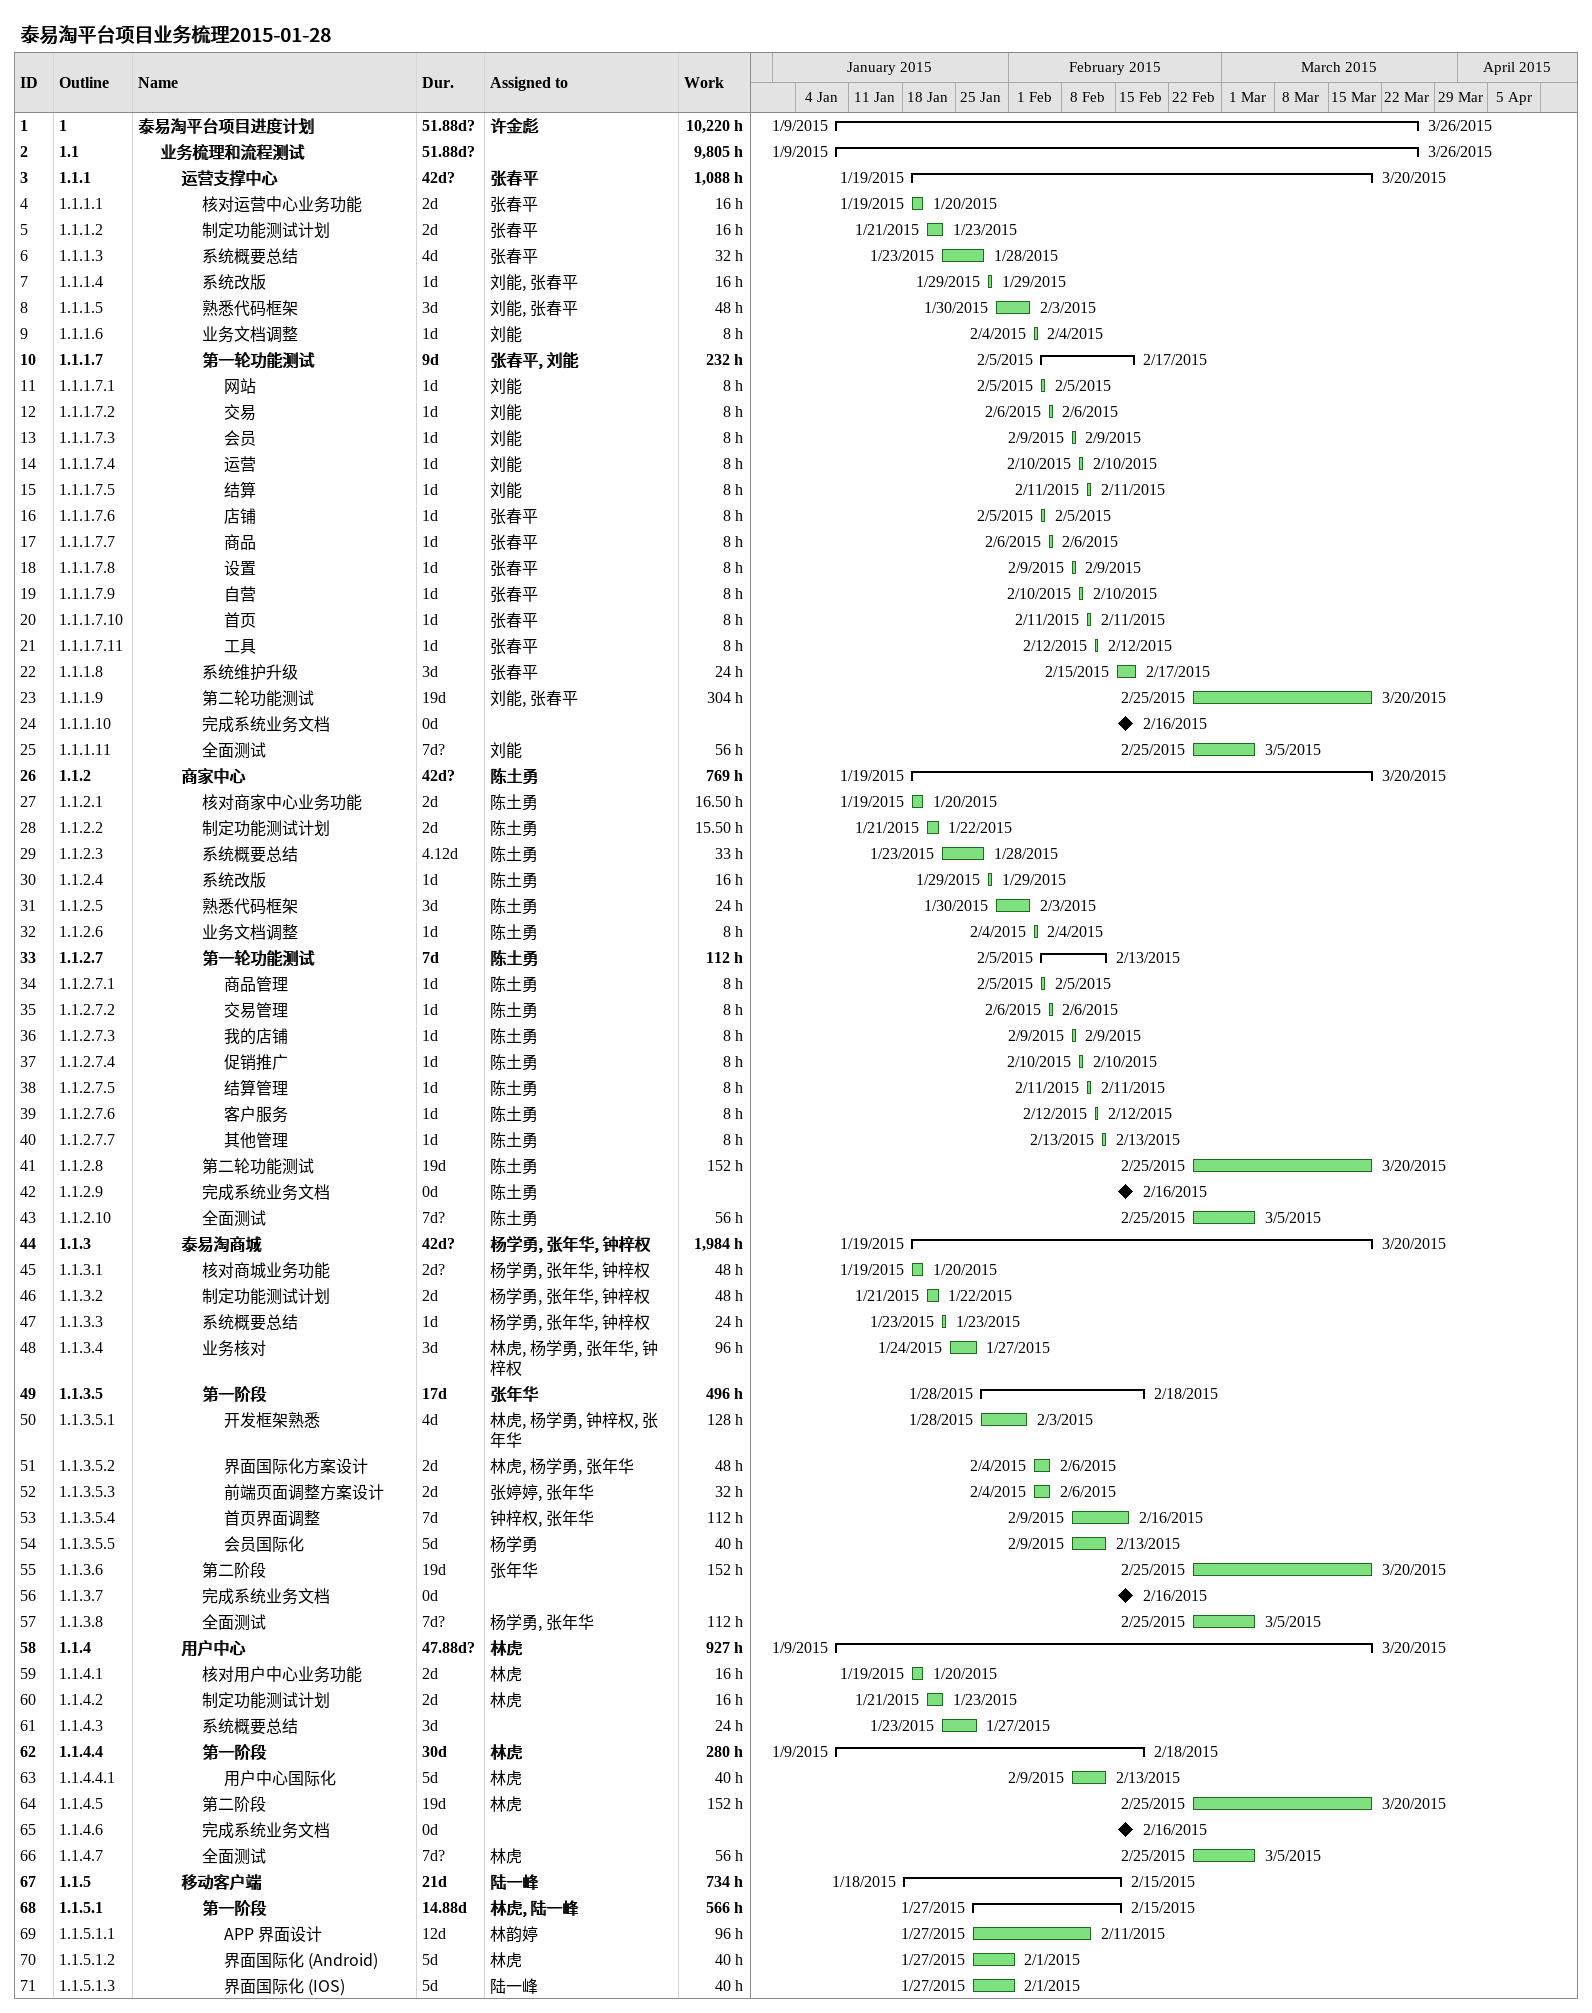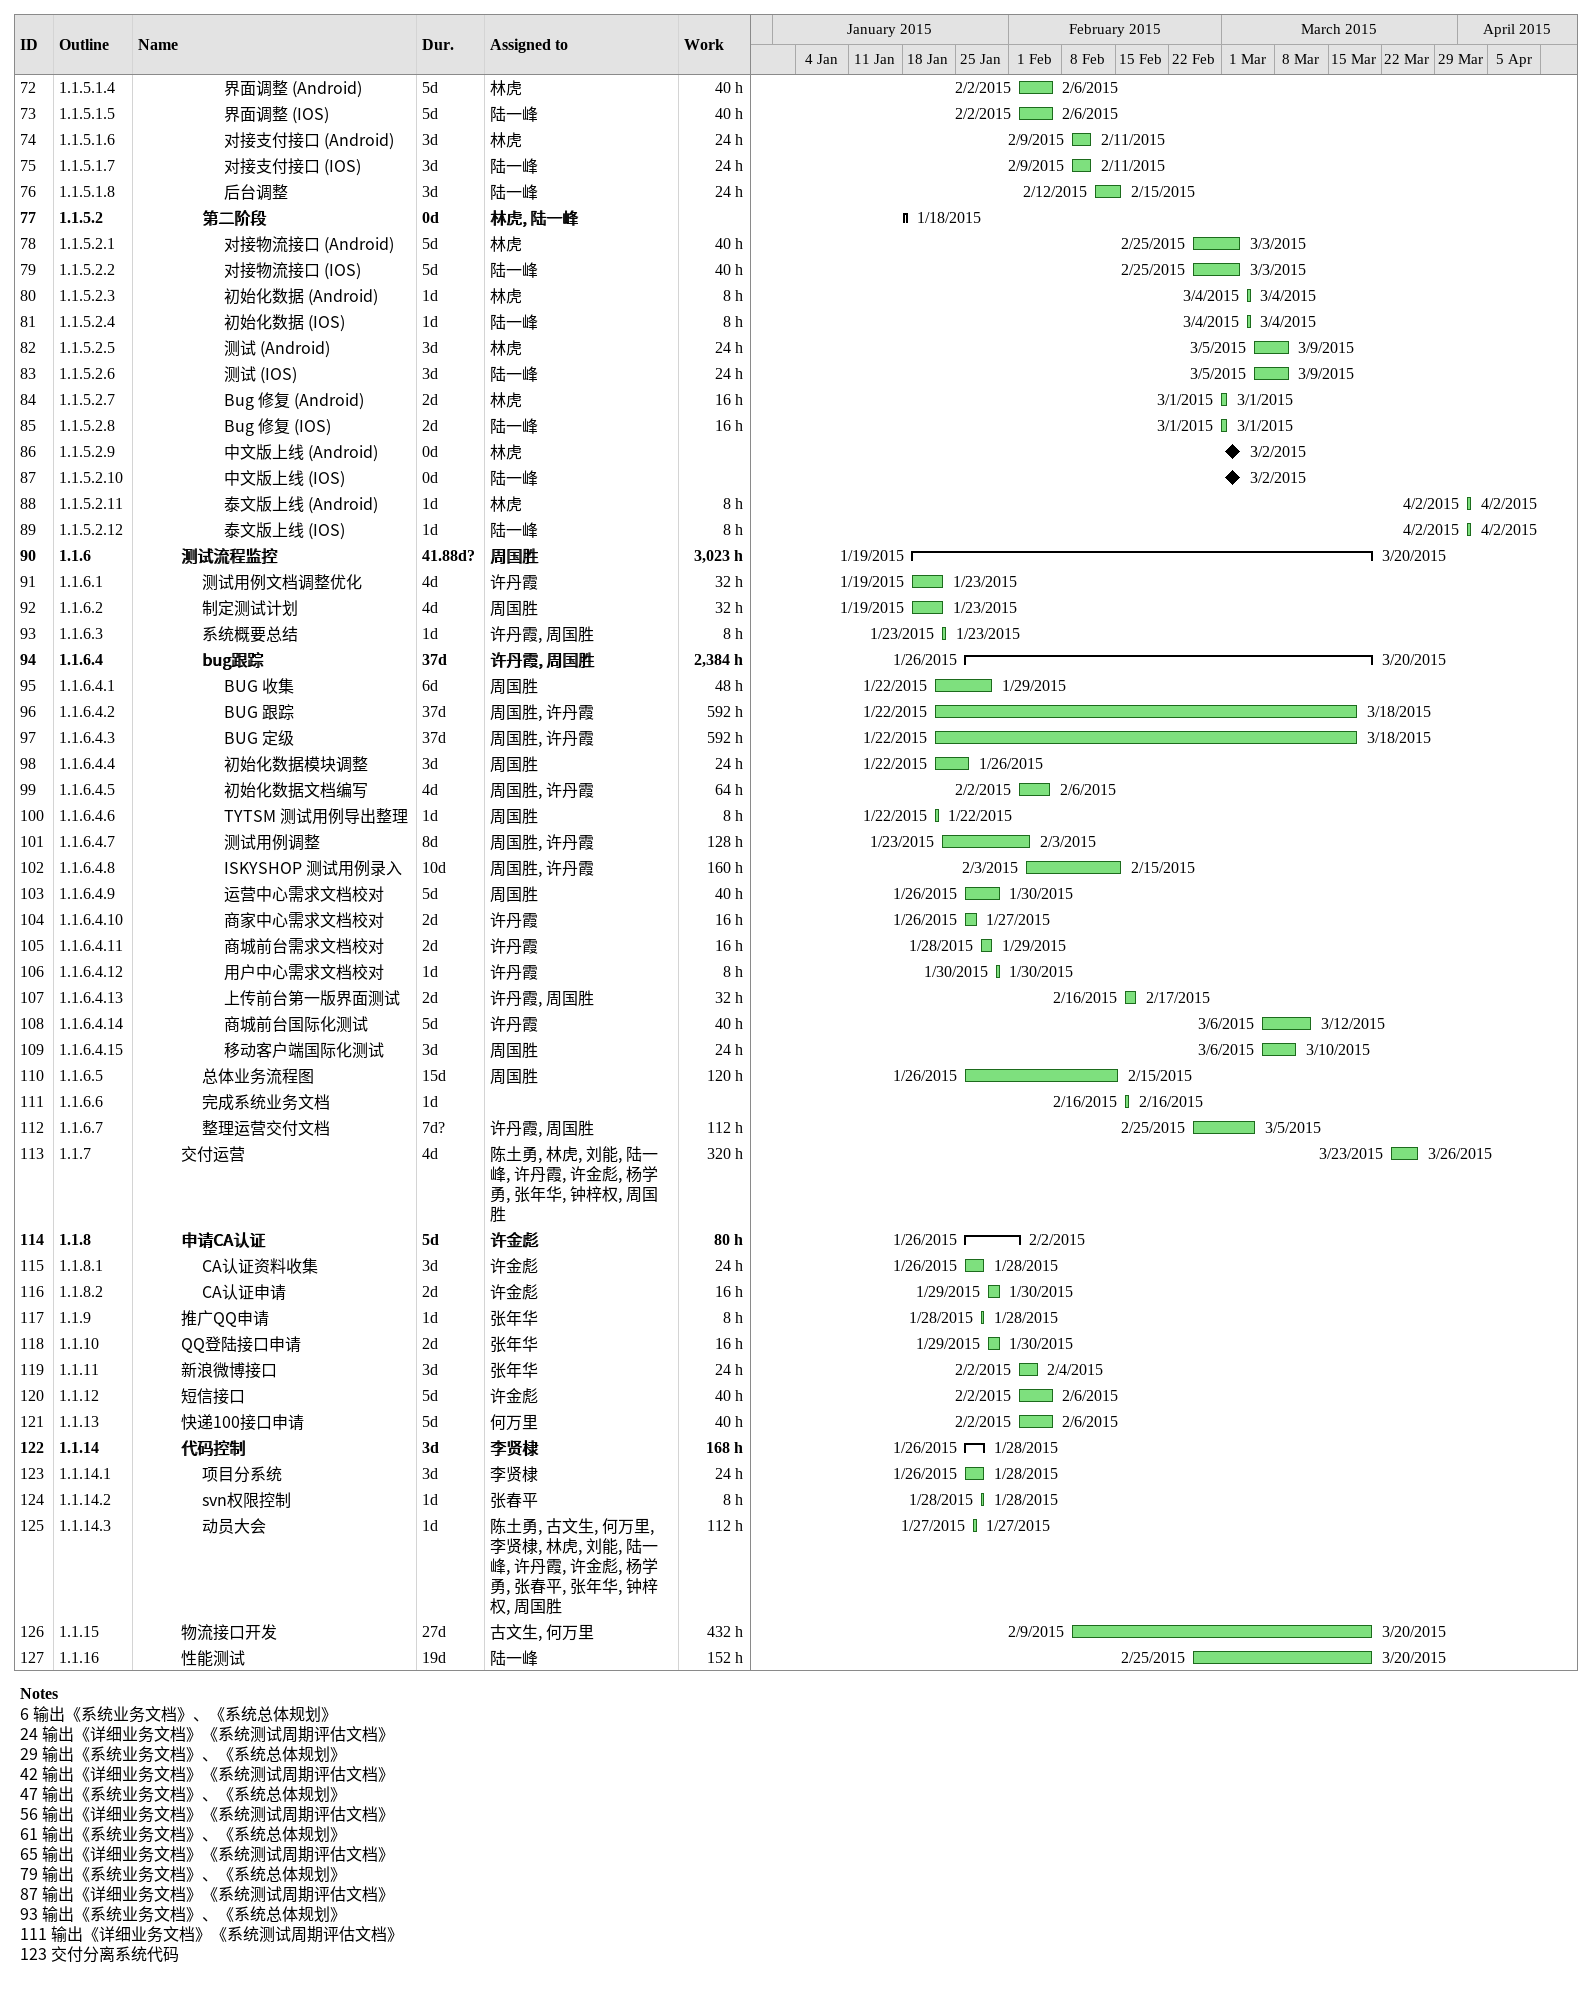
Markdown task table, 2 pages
泰易淘平台项目业务梳理2015-01-28

| ID | WBS | Task | Duration | Start | Finish | Resources | Work (h) |
|---|---|---|---|---|---|---|---|
| 1 | 1 | **泰易淘平台项目进度计划** | 51.88d? | 2015-01-09 | 2015-03-26 | 许金彪 | 10220 |
| 2 | 1.1 | **业务梳理和流程测试** | 51.88d? | 2015-01-09 | 2015-03-26 |  | 9805 |
| 3 | 1.1.1 | **运营支撑中心** | 42d? | 2015-01-19 | 2015-03-20 | 张春平 | 1088 |
| 4 | 1.1.1.1 | 核对运营中心业务功能 | 2d | 2015-01-19 | 2015-01-20 | 张春平 | 16 |
| 5 | 1.1.1.2 | 制定功能测试计划 | 2d | 2015-01-21 | 2015-01-23 | 张春平 | 16 |
| 6 | 1.1.1.3 | 系统概要总结 | 4d | 2015-01-23 | 2015-01-28 | 张春平 | 32 |
| 7 | 1.1.1.4 | 系统改版 | 1d | 2015-01-29 | 2015-01-29 | 刘能, 张春平 | 16 |
| 8 | 1.1.1.5 | 熟悉代码框架 | 3d | 2015-01-30 | 2015-02-03 | 刘能, 张春平 | 48 |
| 9 | 1.1.1.6 | 业务文档调整 | 1d | 2015-02-04 | 2015-02-04 | 刘能 | 8 |
| 10 | 1.1.1.7 | **第一轮功能测试** | 9d | 2015-02-05 | 2015-02-17 | 张春平, 刘能 | 232 |
| 11 | 1.1.1.7.1 | 网站 | 1d | 2015-02-05 | 2015-02-05 | 刘能 | 8 |
| 12 | 1.1.1.7.2 | 交易 | 1d | 2015-02-06 | 2015-02-06 | 刘能 | 8 |
| 13 | 1.1.1.7.3 | 会员 | 1d | 2015-02-09 | 2015-02-09 | 刘能 | 8 |
| 14 | 1.1.1.7.4 | 运营 | 1d | 2015-02-10 | 2015-02-10 | 刘能 | 8 |
| 15 | 1.1.1.7.5 | 结算 | 1d | 2015-02-11 | 2015-02-11 | 刘能 | 8 |
| 16 | 1.1.1.7.6 | 店铺 | 1d | 2015-02-05 | 2015-02-05 | 张春平 | 8 |
| 17 | 1.1.1.7.7 | 商品 | 1d | 2015-02-06 | 2015-02-06 | 张春平 | 8 |
| 18 | 1.1.1.7.8 | 设置 | 1d | 2015-02-09 | 2015-02-09 | 张春平 | 8 |
| 19 | 1.1.1.7.9 | 自营 | 1d | 2015-02-10 | 2015-02-10 | 张春平 | 8 |
| 20 | 1.1.1.7.10 | 首页 | 1d | 2015-02-11 | 2015-02-11 | 张春平 | 8 |
| 21 | 1.1.1.7.11 | 工具 | 1d | 2015-02-12 | 2015-02-12 | 张春平 | 8 |
| 22 | 1.1.1.8 | 系统维护升级 | 3d | 2015-02-15 | 2015-02-17 | 张春平 | 24 |
| 23 | 1.1.1.9 | 第二轮功能测试 | 19d | 2015-02-25 | 2015-03-20 | 刘能, 张春平 | 304 |
| 24 | 1.1.1.10 | 完成系统业务文档 | 0d | 2015-02-16 | 2015-02-16 |  |  |
| 25 | 1.1.1.11 | 全面测试 | 7d? | 2015-02-25 | 2015-03-05 | 刘能 | 56 |
| 26 | 1.1.2 | **商家中心** | 42d? | 2015-01-19 | 2015-03-20 | 陈土勇 | 769 |
| 27 | 1.1.2.1 | 核对商家中心业务功能 | 2d | 2015-01-19 | 2015-01-20 | 陈土勇 | 16.50 |
| 28 | 1.1.2.2 | 制定功能测试计划 | 2d | 2015-01-21 | 2015-01-22 | 陈土勇 | 15.50 |
| 29 | 1.1.2.3 | 系统概要总结 | 4.12d | 2015-01-23 | 2015-01-28 | 陈土勇 | 33 |
| 30 | 1.1.2.4 | 系统改版 | 1d | 2015-01-29 | 2015-01-29 | 陈土勇 | 16 |
| 31 | 1.1.2.5 | 熟悉代码框架 | 3d | 2015-01-30 | 2015-02-03 | 陈土勇 | 24 |
| 32 | 1.1.2.6 | 业务文档调整 | 1d | 2015-02-04 | 2015-02-04 | 陈土勇 | 8 |
| 33 | 1.1.2.7 | **第一轮功能测试** | 7d | 2015-02-05 | 2015-02-13 | 陈土勇 | 112 |
| 34 | 1.1.2.7.1 | 商品管理 | 1d | 2015-02-05 | 2015-02-05 | 陈土勇 | 8 |
| 35 | 1.1.2.7.2 | 交易管理 | 1d | 2015-02-06 | 2015-02-06 | 陈土勇 | 8 |
| 36 | 1.1.2.7.3 | 我的店铺 | 1d | 2015-02-09 | 2015-02-09 | 陈土勇 | 8 |
| 37 | 1.1.2.7.4 | 促销推广 | 1d | 2015-02-10 | 2015-02-10 | 陈土勇 | 8 |
| 38 | 1.1.2.7.5 | 结算管理 | 1d | 2015-02-11 | 2015-02-11 | 陈土勇 | 8 |
| 39 | 1.1.2.7.6 | 客户服务 | 1d | 2015-02-12 | 2015-02-12 | 陈土勇 | 8 |
| 40 | 1.1.2.7.7 | 其他管理 | 1d | 2015-02-13 | 2015-02-13 | 陈土勇 | 8 |
| 41 | 1.1.2.8 | 第二轮功能测试 | 19d | 2015-02-25 | 2015-03-20 | 陈土勇 | 152 |
| 42 | 1.1.2.9 | 完成系统业务文档 | 0d | 2015-02-16 | 2015-02-16 | 陈土勇 |  |
| 43 | 1.1.2.10 | 全面测试 | 7d? | 2015-02-25 | 2015-03-05 | 陈土勇 | 56 |
| 44 | 1.1.3 | **泰易淘商城** | 42d? | 2015-01-19 | 2015-03-20 | 杨学勇, 张年华, 钟梓权 | 1984 |
| 45 | 1.1.3.1 | 核对商城业务功能 | 2d? | 2015-01-19 | 2015-01-20 | 杨学勇, 张年华, 钟梓权 | 48 |
| 46 | 1.1.3.2 | 制定功能测试计划 | 2d | 2015-01-21 | 2015-01-22 | 杨学勇, 张年华, 钟梓权 | 48 |
| 47 | 1.1.3.3 | 系统概要总结 | 1d | 2015-01-23 | 2015-01-23 | 杨学勇, 张年华, 钟梓权 | 24 |
| 48 | 1.1.3.4 | 业务核对 | 3d | 2015-01-24 | 2015-01-27 | 林虎, 杨学勇, 张年华, 钟梓权 | 96 |
| 49 | 1.1.3.5 | **第一阶段** | 17d | 2015-01-28 | 2015-02-18 | 张年华 | 496 |
| 50 | 1.1.3.5.1 | 开发框架熟悉 | 4d | 2015-01-28 | 2015-02-03 | 林虎, 杨学勇, 钟梓权, 张年华 | 128 |
| 51 | 1.1.3.5.2 | 界面国际化方案设计 | 2d | 2015-02-04 | 2015-02-06 | 林虎, 杨学勇, 张年华 | 48 |
| 52 | 1.1.3.5.3 | 前端页面调整方案设计 | 2d | 2015-02-04 | 2015-02-06 | 张婷婷, 张年华 | 32 |
| 53 | 1.1.3.5.4 | 首页界面调整 | 7d | 2015-02-09 | 2015-02-16 | 钟梓权, 张年华 | 112 |
| 54 | 1.1.3.5.5 | 会员国际化 | 5d | 2015-02-09 | 2015-02-13 | 杨学勇 | 40 |
| 55 | 1.1.3.6 | 第二阶段 | 19d | 2015-02-25 | 2015-03-20 | 张年华 | 152 |
| 56 | 1.1.3.7 | 完成系统业务文档 | 0d | 2015-02-16 | 2015-02-16 |  |  |
| 57 | 1.1.3.8 | 全面测试 | 7d? | 2015-02-25 | 2015-03-05 | 杨学勇, 张年华 | 112 |
| 58 | 1.1.4 | **用户中心** | 47.88d? | 2015-01-09 | 2015-03-20 | 林虎 | 927 |
| 59 | 1.1.4.1 | 核对用户中心业务功能 | 2d | 2015-01-19 | 2015-01-20 | 林虎 | 16 |
| 60 | 1.1.4.2 | 制定功能测试计划 | 2d | 2015-01-21 | 2015-01-23 | 林虎 | 16 |
| 61 | 1.1.4.3 | 系统概要总结 | 3d | 2015-01-23 | 2015-01-27 |  | 24 |
| 62 | 1.1.4.4 | **第一阶段** | 30d | 2015-01-09 | 2015-02-18 | 林虎 | 280 |
| 63 | 1.1.4.4.1 | 用户中心国际化 | 5d | 2015-02-09 | 2015-02-13 | 林虎 | 40 |
| 64 | 1.1.4.5 | 第二阶段 | 19d | 2015-02-25 | 2015-03-20 | 林虎 | 152 |
| 65 | 1.1.4.6 | 完成系统业务文档 | 0d | 2015-02-16 | 2015-02-16 |  |  |
| 66 | 1.1.4.7 | 全面测试 | 7d? | 2015-02-25 | 2015-03-05 | 林虎 | 56 |
| 67 | 1.1.5 | **移动客户端** | 21d | 2015-01-18 | 2015-02-15 | 陆一峰 | 734 |
| 68 | 1.1.5.1 | **第一阶段** | 14.88d | 2015-01-27 | 2015-02-15 | 林虎, 陆一峰 | 566 |
| 69 | 1.1.5.1.1 | APP 界面设计 | 12d | 2015-01-27 | 2015-02-11 | 林韵婷 | 96 |
| 70 | 1.1.5.1.2 | 界面国际化 (Android) | 5d | 2015-01-27 | 2015-02-01 | 林虎 | 40 |
| 71 | 1.1.5.1.3 | 界面国际化 (IOS) | 5d | 2015-01-27 | 2015-02-01 | 陆一峰 | 40 |
| 72 | 1.1.5.1.4 | 界面调整 (Android) | 5d | 2015-02-02 | 2015-02-06 | 林虎 | 40 |
| 73 | 1.1.5.1.5 | 界面调整 (IOS) | 5d | 2015-02-02 | 2015-02-06 | 陆一峰 | 40 |
| 74 | 1.1.5.1.6 | 对接支付接口 (Android) | 3d | 2015-02-09 | 2015-02-11 | 林虎 | 24 |
| 75 | 1.1.5.1.7 | 对接支付接口 (IOS) | 3d | 2015-02-09 | 2015-02-11 | 陆一峰 | 24 |
| 76 | 1.1.5.1.8 | 后台调整 | 3d | 2015-02-12 | 2015-02-15 | 陆一峰 | 24 |
| 77 | 1.1.5.2 | **第二阶段** | 0d | 2015-01-18 | 2015-01-18 | 林虎, 陆一峰 |  |
| 78 | 1.1.5.2.1 | 对接物流接口 (Android) | 5d | 2015-02-25 | 2015-03-03 | 林虎 | 40 |
| 79 | 1.1.5.2.2 | 对接物流接口 (IOS) | 5d | 2015-02-25 | 2015-03-03 | 陆一峰 | 40 |
| 80 | 1.1.5.2.3 | 初始化数据 (Android) | 1d | 2015-03-04 | 2015-03-04 | 林虎 | 8 |
| 81 | 1.1.5.2.4 | 初始化数据 (IOS) | 1d | 2015-03-04 | 2015-03-04 | 陆一峰 | 8 |
| 82 | 1.1.5.2.5 | 测试 (Android) | 3d | 2015-03-05 | 2015-03-09 | 林虎 | 24 |
| 83 | 1.1.5.2.6 | 测试 (IOS) | 3d | 2015-03-05 | 2015-03-09 | 陆一峰 | 24 |
| 84 | 1.1.5.2.7 | Bug 修复 (Android) | 2d | 2015-03-01 | 2015-03-01 | 林虎 | 16 |
| 85 | 1.1.5.2.8 | Bug 修复 (IOS) | 2d | 2015-03-01 | 2015-03-01 | 陆一峰 | 16 |
| 86 | 1.1.5.2.9 | 中文版上线 (Android) | 0d | 2015-03-02 | 2015-03-02 | 林虎 |  |
| 87 | 1.1.5.2.10 | 中文版上线 (IOS) | 0d | 2015-03-02 | 2015-03-02 | 陆一峰 |  |
| 88 | 1.1.5.2.11 | 泰文版上线 (Android) | 1d | 2015-04-02 | 2015-04-02 | 林虎 | 8 |
| 89 | 1.1.5.2.12 | 泰文版上线 (IOS) | 1d | 2015-04-02 | 2015-04-02 | 陆一峰 | 8 |
| 90 | 1.1.6 | **测试流程监控** | 41.88d? | 2015-01-19 | 2015-03-20 | 周国胜 | 3023 |
| 91 | 1.1.6.1 | 测试用例文档调整优化 | 4d | 2015-01-19 | 2015-01-23 | 许丹霞 | 32 |
| 92 | 1.1.6.2 | 制定测试计划 | 4d | 2015-01-19 | 2015-01-23 | 周国胜 | 32 |
| 93 | 1.1.6.3 | 系统概要总结 | 1d | 2015-01-23 | 2015-01-23 | 许丹霞, 周国胜 | 8 |
| 94 | 1.1.6.4 | **bug跟踪** | 37d | 2015-01-26 | 2015-03-20 | 许丹霞, 周国胜 | 2384 |
| 95 | 1.1.6.4.1 | BUG 收集 | 6d | 2015-01-22 | 2015-01-29 | 周国胜 | 48 |
| 96 | 1.1.6.4.2 | BUG 跟踪 | 37d | 2015-01-22 | 2015-03-18 | 周国胜, 许丹霞 | 592 |
| 97 | 1.1.6.4.3 | BUG 定级 | 37d | 2015-01-22 | 2015-03-18 | 周国胜, 许丹霞 | 592 |
| 98 | 1.1.6.4.4 | 初始化数据模块调整 | 3d | 2015-01-22 | 2015-01-26 | 周国胜 | 24 |
| 99 | 1.1.6.4.5 | 初始化数据文档编写 | 4d | 2015-02-02 | 2015-02-06 | 周国胜, 许丹霞 | 64 |
| 100 | 1.1.6.4.6 | TYTSM 测试用例导出整理 | 1d | 2015-01-22 | 2015-01-22 | 周国胜 | 8 |
| 101 | 1.1.6.4.7 | 测试用例调整 | 8d | 2015-01-23 | 2015-02-03 | 周国胜, 许丹霞 | 128 |
| 102 | 1.1.6.4.8 | ISKYSHOP 测试用例录入 | 10d | 2015-02-03 | 2015-02-15 | 周国胜, 许丹霞 | 160 |
| 103 | 1.1.6.4.9 | 运营中心需求文档校对 | 5d | 2015-01-26 | 2015-01-30 | 周国胜 | 40 |
| 104 | 1.1.6.4.10 | 商家中心需求文档校对 | 2d | 2015-01-26 | 2015-01-27 | 许丹霞 | 16 |
| 105 | 1.1.6.4.11 | 商城前台需求文档校对 | 2d | 2015-01-28 | 2015-01-29 | 许丹霞 | 16 |
| 106 | 1.1.6.4.12 | 用户中心需求文档校对 | 1d | 2015-01-30 | 2015-01-30 | 许丹霞 | 8 |
| 107 | 1.1.6.4.13 | 上传前台第一版界面测试 | 2d | 2015-02-16 | 2015-02-17 | 许丹霞, 周国胜 | 32 |
| 108 | 1.1.6.4.14 | 商城前台国际化测试 | 5d | 2015-03-06 | 2015-03-12 | 许丹霞 | 40 |
| 109 | 1.1.6.4.15 | 移动客户端国际化测试 | 3d | 2015-03-06 | 2015-03-10 | 周国胜 | 24 |
| 110 | 1.1.6.5 | 总体业务流程图 | 15d | 2015-01-26 | 2015-02-15 | 周国胜 | 120 |
| 111 | 1.1.6.6 | 完成系统业务文档 | 1d | 2015-02-16 | 2015-02-16 |  |  |
| 112 | 1.1.6.7 | 整理运营交付文档 | 7d? | 2015-02-25 | 2015-03-05 | 许丹霞, 周国胜 | 112 |
| 113 | 1.1.7 | 交付运营 | 4d | 2015-03-23 | 2015-03-26 | 陈土勇, 林虎, 刘能, 陆一峰, 许丹霞, 许金彪, 杨学勇, 张年华, 钟梓权, 周国胜 | 320 |
| 114 | 1.1.8 | **申请CA认证** | 5d | 2015-01-26 | 2015-02-02 | 许金彪 | 80 |
| 115 | 1.1.8.1 | CA认证资料收集 | 3d | 2015-01-26 | 2015-01-28 | 许金彪 | 24 |
| 116 | 1.1.8.2 | CA认证申请 | 2d | 2015-01-29 | 2015-01-30 | 许金彪 | 16 |
| 117 | 1.1.9 | 推广QQ申请 | 1d | 2015-01-28 | 2015-01-28 | 张年华 | 8 |
| 118 | 1.1.10 | QQ登陆接口申请 | 2d | 2015-01-29 | 2015-01-30 | 张年华 | 16 |
| 119 | 1.1.11 | 新浪微博接口 | 3d | 2015-02-02 | 2015-02-04 | 张年华 | 24 |
| 120 | 1.1.12 | 短信接口 | 5d | 2015-02-02 | 2015-02-06 | 许金彪 | 40 |
| 121 | 1.1.13 | 快递100接口申请 | 5d | 2015-02-02 | 2015-02-06 | 何万里 | 40 |
| 122 | 1.1.14 | **代码控制** | 3d | 2015-01-26 | 2015-01-28 | 李贤棣 | 168 |
| 123 | 1.1.14.1 | 项目分系统 | 3d | 2015-01-26 | 2015-01-28 | 李贤棣 | 24 |
| 124 | 1.1.14.2 | svn权限控制 | 1d | 2015-01-28 | 2015-01-28 | 张春平 | 8 |
| 125 | 1.1.14.3 | 动员大会 | 1d | 2015-01-27 | 2015-01-27 | 陈土勇, 古文生, 何万里, 李贤棣, 林虎, 刘能, 陆一峰, 许丹霞, 许金彪, 杨学勇, 张春平, 张年华, 钟梓权, 周国胜 | 112 |
| 126 | 1.1.15 | 物流接口开发 | 27d | 2015-02-09 | 2015-03-20 | 古文生, 何万里 | 432 |
| 127 | 1.1.16 | 性能测试 | 19d | 2015-02-25 | 2015-03-20 | 陆一峰 | 152 |

Notes
- 6: 输出《系统业务文档》、《系统总体规划》
- 24: 输出《详细业务文档》《系统测试周期评估文档》
- 29: 输出《系统业务文档》、《系统总体规划》
- 42: 输出《详细业务文档》《系统测试周期评估文档》
- 47: 输出《系统业务文档》、《系统总体规划》
- 56: 输出《详细业务文档》《系统测试周期评估文档》
- 61: 输出《系统业务文档》、《系统总体规划》
- 65: 输出《详细业务文档》《系统测试周期评估文档》
- 79: 输出《系统业务文档》、《系统总体规划》
- 87: 输出《详细业务文档》《系统测试周期评估文档》
- 93: 输出《系统业务文档》、《系统总体规划》
- 111: 输出《详细业务文档》《系统测试周期评估文档》
- 123: 交付分离系统代码
